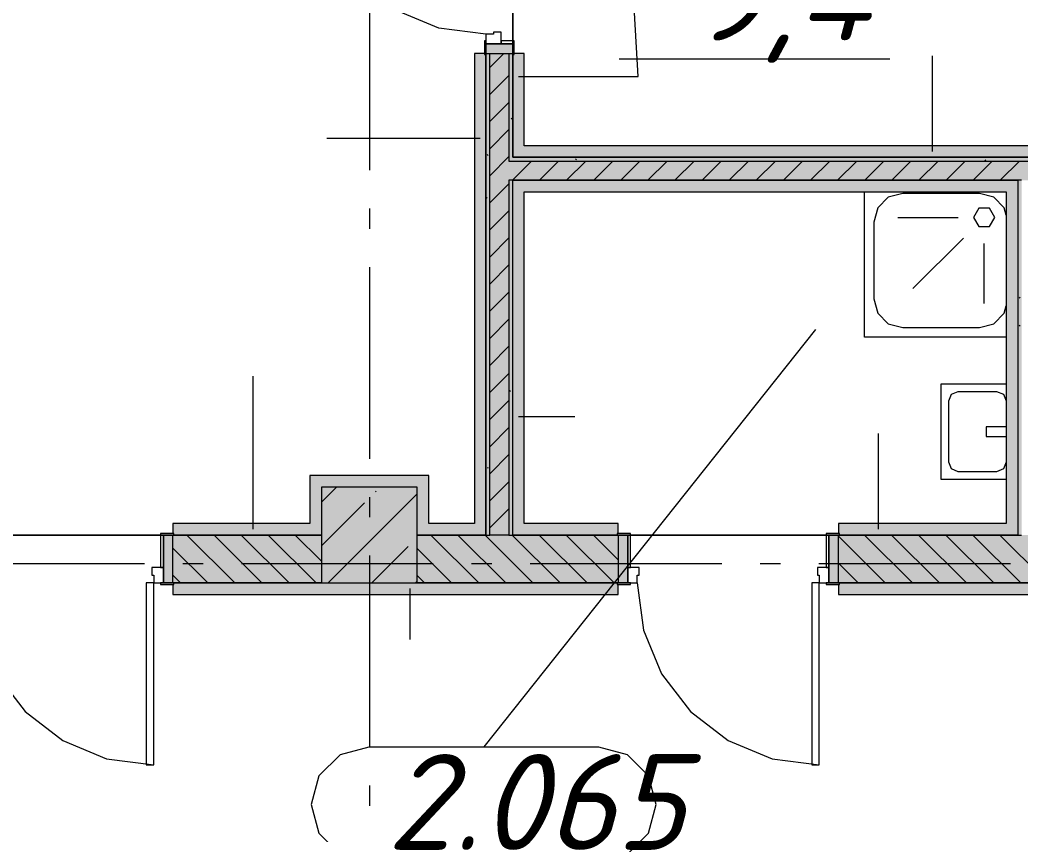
# Model space of a CAD drawing. Header units: millimetres. Extents: x -537608 to 253996, y -217170 to 186033.
# Drawn here: x -289984 to -284761, y -517 to 3738 of the extents above; entities that cross this region are included whole.
import ezdxf

# ---------------------------------------------------------------- set-up
doc = ezdxf.new("R2010")
doc.units = ezdxf.units.MM
doc.layers.add('2) окраска коммуникации', color=152, linetype='Continuous', lineweight=30)
doc.layers.add('PDF _Геометрия', color=7, linetype='Continuous')
doc.layers.add('PDF _Текст', color=7, linetype='Continuous')
doc.layers.add('PDF _Сплошная заливка', color=7, linetype='Continuous', true_color=0xffffff)
doc.styles.add('PDF ISOCPEUR Italic', font='isocpeui.ttf')

msp = doc.modelspace()

# ---------------------------------------------------------------- hatches: boundary and pattern name
at = {"layer": '2) окраска коммуникации'}
h = msp.add_hatch(dxfattribs=at)
h.set_pattern_fill('ANSI31', color=5, scale=222)
h.set_pattern_definition([(45, (-305519.1, -20669.7), (-498.404, 498.404), [])])
edge = h.paths.add_edge_path()
edge.add_spline(control_points=[(-290778.1295, 11066.7373), (-290387.3432, 10570.6496), (-289743.0728, 11066.7373), (-288919.2533, 10560.095), (-288105.994, 11182.8428), (-286954.7585, 10760.6403), (-286007.4205, 10940.029), (-285042.7478, 10616.4758), (-284130.9316, 11012.6635), (-281975.2536, 10728.4524), (-280376.2745, 10966.1654), (-279268.5104, 11271.0495), (-278118.4513, 10949.6411), (-276985.3065, 10882.0339), (-275953.6379, 10645.4087), (-275395.5218, 9715.8097), (-275395.5218, 8271.0495), (-275157.9741, 7191.9904), (-275614.614, 6955.3652), (-274802.8089, 5738.4356), (-275817.5649, 5129.9708), (-275327.2936, 3468.321), (-275716.2842, 2758.4446), (-275293.4682, 2171.0495), (-273991.1979, 1727.4348), (-273974.2852, 2606.3284), (-273078.3544, 3011.9716), (-273078.3544, 4702.1524), (-273720.5962, 5040.1884), (-273078.3544, 5733.1622), (-273720.5962, 6578.2529), (-273078.3544, 7271.2267), (-273805.1597, 8271.0495), (-273078.3544, 9012.1129), (-274291.2526, 9488.1178), (-274291.2526, 9164.2291), (-275005.9538, 9367.0507), (-275005.9538, 9971.0495), (-275073.6046, 10786.8019), (-275073.6046, 11271.0495), (-274668.0133, 12503.4462), (-274837.1388, 13297.8308), (-275344.5167, 13652.7686), (-276004.109, 13838.6884), (-276985.0411, 13838.6884), (-277813.7588, 13821.7866), (-278642.4766, 14041.51), (-279014.5545, 14768.2882), (-278845.4274, 16002.1196), (-278185.8367, 17021.0495), (-276443.2448, 17292.7757), (-275935.8653, 18408.2946), (-275682.1763, 19337.8936), (-275310.1, 19659.0285), (-275479.2255, 20622.4311), (-274684.3331, 20656.2347), (-273872.5265, 20842.1545), (-273940.1773, 22126.6913), (-274481.0718, 22725.7503), (-273331.0143, 24399.0292), (-274379.5972, 25075.1012), (-273331.0143, 26038.5045), (-274075.1701, 26985.0053), (-273078.3544, 28523.0692), (-273078.3544, 28523.0692), (-273345.9962, 29714.5377), (-274039.4124, 30880.7626), (-275206.3826, 30238.4942), (-276187.3147, 30745.5482), (-277354.2849, 30153.9852), (-279011.7204, 30982.1734), (-280026.4779, 30677.941), (-281278.0101, 29934.2611), (-280499.3584, 28301.0495), (-281142.0364, 27038.3862), (-279890.5042, 25838.3584), (-281260.4253, 24180.0495), (-280059.6297, 22745.3283), (-281159.2859, 21829.0495), (-280076.8792, 20222.5318), (-281092.8162, 18916.6266), (-280737.6526, 18003.9293), (-280923.6908, 17429.2674), (-281752.4085, 17141.9368), (-283156.155, 17665.8933), (-283714.2711, 17125.035), (-284813.5921, 17750.4023), (-285185.6684, 17108.1332), (-286132.7751, 17801.1077), (-287328.3544, 16388.2505), (-285898.1717, 14701.7611), (-286388.6369, 13644.8407), (-285779.7843, 13214.0495), (-286591.5893, 12701.0495), (-286591.5893, 11811.5525), (-287690.9088, 11727.0435), (-288012.2486, 12132.6867), (-288722.5774, 11760.8471), (-289229.9569, 12453.8216), (-289940.2857, 11963.6687), (-290684.4415, 11777.7489), (-290778.1295, 11066.7373)], knot_values=[0, 0, 0, 0, 1, 2, 3, 4, 5, 6, 7, 8, 9, 10, 11, 12, 13, 14, 15, 16, 17, 18, 19, 20, 21, 22, 23, 24, 25, 26, 27, 28, 29, 30, 31, 32, 33, 34, 35, 36, 37, 38, 39, 40, 41, 42, 43, 44, 45, 46, 47, 48, 49, 50, 51, 52, 53, 54, 55, 56, 57, 58, 59, 60, 61, 62, 63, 64, 65, 66, 67, 68, 69, 70, 71, 72, 73, 74, 75, 76, 77, 78, 79, 80, 81, 82, 83, 84, 85, 86, 87, 88, 89, 90, 91, 92, 93, 94, 95, 96, 97, 98, 99, 99, 99, 99], degree=3, periodic=0)
edge = h.paths.add_edge_path(flags=16)
edge.add_arc((-282974.1314, 12518.0171), 1274.5672, 125, 235, ccw=False)
edge.add_arc((-283038.6718, 14513.9725), 1162.0444, 125, 235, ccw=False)
edge.add_arc((-282295.8664, 15202.9232), 1433.6455, 59.4317392, 169.4317391, ccw=False)
edge.add_arc((-282677.7619, 14748.5093), 2021.4887, -53.3391216, 56.6608783, ccw=False)
edge.add_arc((-282413.8331, 12555.5506), 1102.6336, -78.7902966, 31.2097033, ccw=False)
edge.add_arc((-282952.3368, 12001.1084), 919.0678, 215, 325, ccw=False)
edge = h.paths.add_edge_path(flags=16)
edge.add_arc((-277532.2831, 20735.819), 1174.7616, 125, 235, ccw=False)
edge.add_arc((-276960.5272, 23476.9879), 2171.5877, 125, 235, ccw=False)
edge.add_arc((-277291.7326, 26561.6986), 1594.1487, 125, 235, ccw=False)
edge.add_arc((-277094.17, 27873.7201), 1111.9458, 70.3179919, 180.3179918, ccw=False)
edge.add_arc((-276872.3717, 27774.8819), 1155.9508, -27.5911346, 82.4088653, ccw=False)
edge.add_arc((-276749.5729, 25951.7436), 1572.0517, -55, 55, ccw=False)
edge.add_arc((-276903.4785, 23156.4449), 1840.3779, -55, 55, ccw=False)
edge.add_arc((-276968.849, 21036.3715), 1277.4016, -81.3467367, 28.6532632, ccw=False)
edge.add_arc((-277491.3785, 20273.9631), 872.5123, 215, 325, ccw=False)
at = {"layer": 'PDF _Сплошная заливка', "transparency": 33554559}
h = msp.add_hatch(color=256, dxfattribs=at)
h.paths.add_polyline_path([(-287553.3452, 1049.3435), (-287533.3442, 1049.3435), (-287533.3442, 3563.4517), (-287553.3452, 3563.4517), (-287553.3452, 1678.1138)], flags=0)
h.paths.add_polyline_path([(-287533.3442, 4713.4523), (-287533.3442, 5018.9974), (-287553.3452, 5018.9974), (-287553.3452, 4713.4523)], flags=0)
h.paths.add_polyline_path([(-287553.3452, 5118.9978), (-287533.3442, 5118.9978), (-287533.3442, 5378.9972), (-287553.3452, 5378.9972), (-287553.3452, 5238.0326)], flags=0)
h.paths.add_polyline_path([(-287553.3452, 5478.9977), (-287533.3442, 5478.9977), (-287533.3442, 7311.1942), (-287553.3452, 7311.1942), (-287553.3452, 5498.9965)], flags=0)
h.paths.add_polyline_path([(-287533.3442, 8461.1948), (-287533.3442, 8518.9974), (-287553.3452, 8518.9974), (-287553.3452, 8461.1948)], flags=0)
h.paths.add_polyline_path([(-287553.3452, 8618.9977), (-287533.3442, 8618.9977), (-287533.3442, 8878.9971), (-287553.3452, 8878.9971), (-287553.3452, 8797.9513)], flags=0)
h.paths.add_polyline_path([(-287533.3442, 8978.9976), (-287533.3442, 9709.3465), (-287553.3452, 9709.3465), (-287553.3452, 8978.9976)], flags=0)
h = msp.add_hatch(color=256, dxfattribs=at)
h.paths.add_polyline_path([(-287433.3438, 1049.3435), (-287433.3438, 3563.4517), (-287533.3442, 3563.4517), (-287533.3442, 1049.3435)], flags=0)
h.paths.add_polyline_path([(-287433.3438, 4713.4523), (-287433.3438, 7311.1942), (-287533.3442, 7311.1942), (-287533.3442, 4713.4523)], flags=0)
h.paths.add_polyline_path([(-287533.3442, 8461.1948), (-287433.3438, 8461.1948), (-287433.3438, 9709.3465), (-287533.3442, 9709.3465), (-287533.3442, 8518.9974)], flags=0)
h = msp.add_hatch(color=256, dxfattribs=at)
h.paths.add_polyline_path([(-287413.345, 1049.3435), (-287413.345, 2901.4268), (-287433.3438, 2901.4268), (-287433.3438, 1049.3435)], flags=0)
h.paths.add_polyline_path([(-287433.3438, 3001.4273), (-287413.345, 3001.4273), (-287413.345, 3563.4517), (-287433.3438, 3563.4517), (-287433.3438, 3102.0822)], flags=0)
h.paths.add_polyline_path([(-287433.3438, 4713.4523), (-287413.345, 4713.4523), (-287413.345, 5633.4528), (-287433.3438, 5633.4528), (-287433.3438, 5238.0326)], flags=0)
h.paths.add_polyline_path([(-287413.345, 5733.4532), (-287413.345, 6003.4531), (-287433.3438, 6003.4531), (-287433.3438, 5733.4532)], flags=0)
h.paths.add_polyline_path([(-287433.3438, 6103.4535), (-287413.345, 6103.4535), (-287413.345, 7311.1942), (-287433.3438, 7311.1942), (-287433.3438, 7306.1929)], flags=0)
h.paths.add_polyline_path([(-287433.3438, 8461.1948), (-287413.345, 8461.1948), (-287413.345, 9709.3465), (-287433.3438, 9709.3465), (-287433.3438, 8797.9513)], flags=0)
at = {"layer": 'PDF _Сплошная заливка', "true_color": 0x2254ff, "transparency": 33554559}
h = msp.add_hatch(color=160, dxfattribs=at)
h.paths.add_polyline_path([(-287353.3443, 3081.4267), (-287353.3443, 3563.4517), (-287405.3446, 3563.4517), (-287405.3446, 3558.4526), (-287413.345, 3558.4526), (-287413.345, 3081.4267)], flags=0)
h.paths.add_polyline_path([(-287405.3446, 4713.4523), (-287353.3443, 4713.4523), (-287353.3443, 5553.4533), (-287413.345, 5553.4533), (-287413.345, 4718.4515), (-287405.3446, 4718.4515)], flags=0)
at = {"layer": 'PDF _Сплошная заливка', "true_color": 0xff7d7d, "transparency": 33554559}
h = msp.add_hatch(color=11, dxfattribs=at)
h.paths.add_polyline_path([(-287613.3458, 1049.3435), (-287553.3452, 1049.3435), (-287553.4678, 3558.4526), (-287561.3455, 3558.4526), (-287561.3455, 3563.4517), (-287613.3458, 3563.4517), (-287613.3458, 1109.3442)], flags=0)
h.paths.add_polyline_path([(-287561.3455, 4713.4523), (-287561.3455, 4718.4515), (-287553.3452, 4718.4515), (-287553.3452, 4938.998), (-287613.3458, 4938.998), (-287613.3458, 4713.4523)], flags=0)
at = {"layer": 'PDF _Сплошная заливка', "true_color": 0x2254ff, "transparency": 33554559}
msp.add_hatch(color=160, dxfattribs=at).paths.add_polyline_path([(-284476.3535, 3021.4282), (-284476.3535, 3081.4267), (-287413.345, 3081.4267), (-287413.345, 3021.4282), (-284549.2675, 3021.4282)])
at = {"layer": 'PDF _Сплошная заливка', "transparency": 33554559}
for points in [[(-284778.344, 2901.4268), (-284413.345, 2901.4268), (-284413.345, 3001.4273), (-287433.3438, 3001.4273), (-287433.3438, 2901.4268), (-286225.222, 2901.4268)], [(-284413.345, 3001.4273), (-284413.345, 3021.4282), (-287413.345, 3021.4282), (-287413.345, 3001.4273), (-284549.2675, 3001.4273)], [(-284778.344, 1049.3435), (-284758.3431, 1049.3435), (-284758.3431, 2901.4268), (-284778.344, 2901.4268), (-284778.344, 1678.1138)]]:
    msp.add_hatch(color=256, dxfattribs=at).paths.add_polyline_path(points)
at = {"layer": 'PDF _Сплошная заливка', "true_color": 0xbce362, "transparency": 33554559}
msp.add_hatch(color=63, dxfattribs=at).paths.add_polyline_path([(-284838.3447, 2841.4283), (-284778.344, 2841.4283), (-284778.344, 2901.4268), (-287413.345, 2901.4268), (-287413.345, 2841.4283), (-286225.222, 2841.4283)])
at = {"layer": 'PDF _Сплошная заливка', "true_color": 0xff7d7d, "transparency": 33554559}
for points in [[(-287911.3535, 1299.3446), (-287911.3535, 1359.3452), (-288471.3541, 1359.3452), (-288471.3541, 1299.3446), (-288411.3534, 1299.3446)], [(-287901.1786, 1109.3442), (-287851.3549, 1109.3442), (-287851.3549, 1359.3452), (-287911.3535, 1359.3452), (-287911.3535, 1109.3442)], [(-287901.1786, 1049.3435), (-287613.3458, 1049.3435), (-287613.3458, 1109.3442), (-287911.3535, 1109.3442), (-287911.3535, 1049.3435)]]:
    msp.add_hatch(color=11, dxfattribs=at).paths.add_polyline_path(points)
h = msp.add_hatch(color=11, dxfattribs=at)
h.paths.add_polyline_path([(-288471.3541, 1049.3435), (-288471.3541, 1109.3442), (-289186.3546, 1109.3442), (-289186.3546, 1057.3438), (-289181.3554, 1057.3438), (-289181.3554, 1049.3435)], flags=0)
h.paths.add_polyline_path([(-290341.3544, 1049.3435), (-290341.3544, 1057.3438), (-290336.3552, 1057.3438), (-290336.3552, 1109.3442), (-290391.3546, 1109.3442), (-290391.3546, 1049.3435)], flags=0)
at = {"layer": 'PDF _Сплошная заливка', "true_color": 0xbce362, "transparency": 33554559}
h = msp.add_hatch(color=63, dxfattribs=at)
h.paths.add_polyline_path([(-285708.345, 1049.3435), (-284838.3447, 1049.3435), (-284838.3447, 1109.3442), (-285713.3442, 1109.3442), (-285713.3442, 1057.3438), (-285708.345, 1057.3438), (-285708.345, 1049.6879)], flags=0)
h.paths.add_polyline_path([(-287413.345, 1049.3435), (-286868.3439, 1049.957), (-286868.3439, 1057.3438), (-286863.3448, 1057.3438), (-286863.3448, 1109.3442), (-287413.345, 1109.3442)], flags=0)
at = {"layer": 'PDF _Сплошная заливка', "transparency": 33554559}
h = msp.add_hatch(color=256, dxfattribs=at)
h.paths.add_polyline_path([(-277161.3528, 799.3446), (-277161.3528, 1049.3435), (-278473.3524, 1049.3435), (-278473.3524, 799.3446), (-277845.4411, 799.3446)], flags=0)
h.paths.add_polyline_path([(-279931.3525, 799.3446), (-279623.353, 799.3446), (-279623.353, 1049.3435), (-279936.3517, 1049.3435), (-279936.3517, 799.3446)], flags=0)
h.paths.add_polyline_path([(-282511.3541, 799.3446), (-281186.3527, 799.3446), (-281186.3527, 1049.3435), (-282511.3541, 1049.3435), (-282511.3541, 955.5931)], flags=0)
h.paths.add_polyline_path([(-284549.2675, 799.3446), (-283011.354, 799.3446), (-283011.354, 1049.3435), (-285713.3442, 1049.3435), (-285713.3442, 799.3446), (-285708.345, 799.3446)], flags=0)
h.paths.add_polyline_path([(-286863.3448, 799.3446), (-286863.3448, 1049.3435), (-287911.3535, 1049.3435), (-287911.3535, 799.3446), (-286868.3439, 799.3446)], flags=0)
h.paths.add_polyline_path([(-289186.3546, 799.3446), (-288411.3534, 799.3446), (-288411.3534, 1049.3435), (-289186.3546, 1049.3435)], flags=0)
h.paths.add_polyline_path([(-290851.3548, 799.3446), (-290336.3552, 799.3446), (-290336.3552, 1049.3435), (-290911.3555, 1049.3435), (-290911.3555, 799.3446)], flags=0)
at = {"layer": 'PDF _Сплошная заливка', "true_color": 0xff7d7d, "transparency": 33554559}
h = msp.add_hatch(color=11, dxfattribs=at)
h.paths.add_polyline_path([(-284511.354, 739.3439), (-284451.3533, 739.3439), (-284451.3533, 799.3446), (-285708.345, 799.0948), (-285708.345, 791.3442), (-285713.3442, 791.3442), (-285713.3442, 739.3439), (-284549.2675, 739.3439)], flags=0)
h.paths.add_polyline_path([(-286868.3439, 739.3439), (-286863.3448, 739.3439), (-286863.3448, 791.3442), (-286868.3439, 791.3442), (-286868.3439, 799.3446), (-289181.3554, 799.3446), (-289181.3554, 791.3442), (-289186.3546, 791.3442), (-289186.3546, 739.3439), (-287901.1786, 739.3439)], flags=0)
h.paths.add_polyline_path([(-290415.1124, 739.3439), (-290336.3552, 739.3439), (-290336.3552, 791.3442), (-290341.3544, 791.3442), (-290341.3544, 799.3446), (-290851.3548, 799.3446), (-290851.3548, 739.3439)], flags=0)

# ---------------------------------------------------------------- linework, layer by layer
at = {"layer": '2) окраска коммуникации'}
msp.add_open_spline([(-290778.1295, 11066.7373), (-290387.3432, 10570.6496), (-289743.0728, 11066.7373), (-288919.2533, 10560.095), (-288105.994, 11182.8428), (-286954.7585, 10760.6403), (-286007.4205, 10940.029), (-285042.7478, 10616.4758), (-284130.9316, 11012.6635), (-281975.2536, 10728.4524), (-280376.2745, 10966.1654), (-279268.5104, 11271.0495), (-278118.4513, 10949.6411), (-276985.3065, 10882.0339), (-275953.6379, 10645.4087), (-275395.5218, 9715.8097), (-275395.5218, 8271.0495), (-275157.9741, 7191.9904), (-275614.614, 6955.3652), (-274802.8089, 5738.4356), (-275817.5649, 5129.9708), (-275327.2936, 3468.321), (-275716.2842, 2758.4446), (-275293.4682, 2171.0495), (-273991.1979, 1727.4348), (-273974.2852, 2606.3284), (-273078.3544, 3011.9716), (-273078.3544, 4702.1524), (-273720.5962, 5040.1884), (-273078.3544, 5733.1622), (-273720.5962, 6578.2529), (-273078.3544, 7271.2267), (-273805.1597, 8271.0495), (-273078.3544, 9012.1129), (-274291.2526, 9488.1178), (-274291.2526, 9164.2291), (-275005.9538, 9367.0507), (-275005.9538, 9971.0495), (-275073.6046, 10786.8019), (-275073.6046, 11271.0495), (-274668.0133, 12503.4462), (-274837.1388, 13297.8308), (-275344.5167, 13652.7686), (-276004.109, 13838.6884), (-276985.0411, 13838.6884), (-277813.7588, 13821.7866), (-278642.4766, 14041.51), (-279014.5545, 14768.2882), (-278845.4274, 16002.1196), (-278185.8367, 17021.0495), (-276443.2448, 17292.7757), (-275935.8653, 18408.2946), (-275682.1763, 19337.8936), (-275310.1, 19659.0285), (-275479.2255, 20622.4311), (-274684.3331, 20656.2347), (-273872.5265, 20842.1545), (-273940.1773, 22126.6913), (-274481.0718, 22725.7503), (-273331.0143, 24399.0292), (-274379.5972, 25075.1012), (-273331.0143, 26038.5045), (-274075.1701, 26985.0053), (-273078.3544, 28523.0692), (-273078.3544, 28523.0692), (-273345.9962, 29714.5377), (-274039.4124, 30880.7626), (-275206.3826, 30238.4942), (-276187.3147, 30745.5482), (-277354.2849, 30153.9852), (-279011.7204, 30982.1734), (-280026.4779, 30677.941), (-281278.0101, 29934.2611), (-280499.3584, 28301.0495), (-281142.0364, 27038.3862), (-279890.5042, 25838.3584), (-281260.4253, 24180.0495), (-280059.6297, 22745.3283), (-281159.2859, 21829.0495), (-280076.8792, 20222.5318), (-281092.8162, 18916.6266), (-280737.6526, 18003.9293), (-280923.6908, 17429.2674), (-281752.4085, 17141.9368), (-283156.155, 17665.8933), (-283714.2711, 17125.035), (-284813.5921, 17750.4023), (-285185.6684, 17108.1332), (-286132.7751, 17801.1077), (-287328.3544, 16388.2505), (-285898.1717, 14701.7611), (-286388.6369, 13644.8407), (-285779.7843, 13214.0495), (-286591.5893, 12701.0495), (-286591.5893, 11811.5525), (-287690.9088, 11727.0435), (-288012.2486, 12132.6867), (-288722.5774, 11760.8471), (-289229.9569, 12453.8216), (-289940.2857, 11963.6687), (-290684.4415, 11777.7489), (-290778.1295, 11066.7373)], degree=3, dxfattribs=at)
at = {"layer": 'PDF _Геометрия', "color": 9, "lineweight": 9, "true_color": 0xc0c0c0}
for p, q in [((-287413.345, 4648.4525), (-287413.345, 3628.4516)), ((-287413.345, 3628.4516), (-287413.345, 4648.4525)), ((-289251.3544, 1049.3435), (-290271.3553, 1049.3435)), ((-290271.3553, 1049.3435), (-289251.3544, 1049.3435)), ((-285778.344, 1049.3435), (-286798.3449, 1049.3435)), ((-286798.3449, 1049.3435), (-285778.344, 1049.3435))]:
    msp.add_line(p, q, dxfattribs=at)
at = {"layer": 'PDF _Геометрия', "color": 253, "lineweight": 9, "true_color": 0xaaaaaa}
for p, q in [((-288161.3545, 3953.468), (-288161.3545, 2953.468)), ((-286857.5318, 3535.2179), (-285444.6188, 3535.2179)), ((-287433.3438, 3263.4526), (-287433.3438, 3264.4516)), ((-285578.3453, 2532.2705), (-285578.3453, 2841.4283)), ((-285378.3445, 2832.2696), (-285453.3448, 2812.174)), ((-284978.3449, 2832.2696), (-285378.3445, 2832.2696)), ((-284903.3446, 2812.174), (-284978.3449, 2832.2696)), ((-285453.3448, 2812.174), (-285508.2473, 2757.2693)), ((-284848.44, 2757.2693), (-284903.3446, 2812.174)), ((-288161.3545, 2753.4672), (-288161.3545, 2647.6344)), ((-285508.2473, 2757.2693), (-285528.3451, 2682.269)), ((-284981.2385, 2755.5857), (-285009.1343, 2707.2691)), ((-284925.449, 2755.5857), (-284981.2385, 2755.5857)), ((-284897.5553, 2707.2691), (-284925.449, 2755.5857)), ((-284838.3447, 2719.5904), (-284848.44, 2757.2693)), ((-285528.3451, 2682.269), (-285528.3451, 2532.2705)), ((-285403.3446, 2707.2691), (-285089.2091, 2707.2691)), ((-285009.1343, 2707.2691), (-284981.2385, 2658.9546)), ((-284925.449, 2658.9546), (-284897.5553, 2707.2691)), ((-284981.2385, 2658.9546), (-284925.449, 2658.9546)), ((-285325.2698, 2335.3441), (-285061.1088, 2599.5051)), ((-284953.3448, 2257.2693), (-284953.3448, 2571.4048)), ((-285578.3453, 2082.2707), (-285578.3453, 2532.2705)), ((-285528.3451, 2532.2705), (-285528.3451, 2282.2695)), ((-288161.3545, 2447.6336), (-288161.3545, 1447.6336)), ((-285528.3451, 2282.2695), (-285508.2473, 2207.2691)), ((-285508.2473, 2207.2691), (-285453.3448, 2152.3666)), ((-284903.3446, 2152.3666), (-284848.44, 2207.2691)), ((-284848.44, 2207.2691), (-284838.3447, 2244.9501)), ((-285453.3448, 2152.3666), (-285378.3445, 2132.2688)), ((-284978.3449, 2132.2688), (-284903.3446, 2152.3666)), ((-285833.6728, 2122.5202), (-287564.3747, -56.8445)), ((-285378.3445, 2132.2688), (-285128.3434, 2132.2688)), ((-285128.3434, 2132.2688), (-284978.3449, 2132.2688)), ((-285128.3434, 2082.2707), (-285578.3453, 2082.2707)), ((-284838.3447, 2082.2707), (-285128.3434, 2082.2707)), ((-285178.3436, 1339.3443), (-285178.3436, 1839.3443)), ((-285178.3436, 1839.3443), (-284838.3447, 1839.3443)), ((-285138.346, 1749.3443), (-285123.6995, 1784.7001)), ((-285123.6995, 1784.7001), (-285088.3458, 1799.3445)), ((-285088.3458, 1799.3445), (-284888.3428, 1799.3445)), ((-284888.3428, 1799.3445), (-284852.9891, 1784.7001)), ((-284852.9891, 1784.7001), (-284838.3447, 1749.3465)), ((-285138.346, 1429.3442), (-285138.346, 1749.3443)), ((-284838.3447, 1614.3433), (-284943.3572, 1614.3433)), ((-284943.3572, 1614.3433), (-284943.3572, 1564.3452)), ((-284943.3572, 1564.3452), (-284838.3447, 1564.3452)), ((-285123.6995, 1393.9906), (-285138.346, 1429.3442)), ((-284838.3447, 1429.3421), (-284852.9891, 1393.9906)), ((-285088.3458, 1379.344), (-285123.6995, 1393.9906)), ((-284888.3428, 1379.344), (-285088.3458, 1379.344)), ((-284852.9891, 1393.9906), (-284888.3428, 1379.344)), ((-284838.3447, 1339.3443), (-285178.3436, 1339.3443)), ((-288161.3545, 1247.6349), (-288161.3545, 1141.8)), ((-288936.3557, 1049.3435), (-288943.3549, 1049.3435)), ((-285463.3452, 1049.3435), (-285470.3445, 1049.3435)), ((-288161.3545, 941.8012), (-288161.3545, -58.1988)), ((-289333.9504, 899.3449), (-290333.9525, 899.3449)), ((-289028.1189, 899.3449), (-289133.9517, 899.3449)), ((-287828.1181, 899.3449), (-288828.1181, 899.3449)), ((-287522.2845, 899.3449), (-287628.1172, 899.3449)), ((-286322.2836, 899.3449), (-287322.2836, 899.3449)), ((-286016.45, 899.3449), (-286122.285, 899.3449)), ((-284816.4513, 899.3449), (-285816.4513, 899.3449)), ((-288314.3736, -97.5396), (-288424.1829, -207.3468)), ((-288164.3752, -57.3462), (-288314.3736, -97.5396)), ((-286964.3743, -57.3462), (-288164.3752, -57.3462)), ((-286814.3736, -97.5396), (-286964.3743, -57.3462)), ((-286704.5665, -207.3468), (-286814.3736, -97.5396)), ((-288424.1829, -207.3468), (-288464.3742, -357.3474)), ((-286664.3731, -357.3474), (-286704.5665, -207.3468)), ((-288161.3545, -258.1996), (-288161.3545, -364.0324)), ((-288464.3742, -357.3474), (-288424.1829, -507.3481)), ((-286704.5665, -507.3481), (-286664.3731, -357.3474)), ((-288424.1829, -507.3481), (-288314.3736, -617.1552)), ((-286814.3736, -617.1552), (-286704.5665, -507.3481))]:
    msp.add_line(p, q, dxfattribs=at)
at = {"layer": 'PDF _Геометрия', "lineweight": 9}
for p, q in [((-287799.2233, 3695.8239), (-288028.345, 3790.7284)), ((-286758.4916, 3442.7442), (-286778.2751, 3775.2271)), ((-287553.3452, 3663.4521), (-287799.2233, 3695.8239)), ((-287553.3452, 3663.4521), (-287553.3452, 3613.4519)), ((-287513.3454, 3663.4521), (-287553.3452, 3663.4521)), ((-287473.3457, 3673.4526), (-287513.3454, 3673.4526)), ((-287513.3454, 3673.4526), (-287513.3454, 3663.4521)), ((-287473.3457, 3613.4519), (-287473.3457, 3673.4526)), ((-287553.3452, 3628.4516), (-287561.3455, 3628.4516)), ((-287561.3455, 3628.4516), (-287561.3455, 3558.4526)), ((-287552.344, 3628.4516), (-287553.3452, 3628.4516)), ((-287553.3452, 3628.4516), (-287553.3452, 3613.4519)), ((-287553.3452, 3558.4526), (-287553.3452, 3628.4516)), ((-287553.3452, 3613.4519), (-287473.3457, 3613.4519)), ((-287413.345, 3613.4519), (-287553.3452, 3613.4519)), ((-287553.3452, 3613.4519), (-287553.3452, 3563.4517)), ((-287553.3452, 3613.4519), (-287552.344, 3613.4519)), ((-287552.344, 3613.4519), (-287552.344, 3628.4516)), ((-287413.345, 3628.4516), (-287473.3457, 3628.4516)), ((-287473.3457, 3628.4516), (-287473.3457, 3613.4519)), ((-287473.3457, 3613.4519), (-287413.345, 3613.4519)), ((-287413.345, 3613.4519), (-287413.345, 3628.4516)), ((-287405.3446, 3628.4516), (-287413.345, 3628.4516)), ((-287413.345, 3628.4516), (-287413.345, 3558.4526)), ((-287413.345, 3563.4517), (-287413.345, 3613.4519)), ((-287405.3446, 3558.4526), (-287405.3446, 3628.4516)), ((-287561.3455, 3563.4517), (-287613.3458, 3563.4517)), ((-287613.3458, 3563.4517), (-287613.3458, 1109.3442)), ((-287561.3455, 3558.4526), (-287553.3452, 3558.4526)), ((-287553.3452, 3563.4517), (-287413.345, 3563.4517)), ((-287553.3452, 1049.3435), (-287553.3452, 3558.4526)), ((-287553.3452, 3558.4526), (-287553.3452, 1049.3435)), ((-287533.3442, 3490.2146), (-287460.1071, 3563.4517)), ((-287533.3442, 1049.3435), (-287533.3442, 3563.4517)), ((-287433.3438, 3563.4517), (-287433.3438, 3001.4273)), ((-287413.345, 3081.4267), (-287413.345, 3558.4526)), ((-287413.345, 3558.4526), (-287413.345, 3081.4267)), ((-287413.345, 3558.4526), (-287405.3446, 3558.4526)), ((-287353.3443, 3563.4517), (-287405.3446, 3563.4517)), ((-287353.3443, 3081.4267), (-287353.3443, 3563.4517)), ((-285223.4738, 3051.4275), (-285223.4738, 3551.4275)), ((-287533.3442, 3348.7935), (-287433.3438, 3448.7939)), ((-287383.3457, 3442.7442), (-286758.4916, 3442.7442)), ((-287533.3442, 3207.3724), (-287433.3438, 3307.3728)), ((-287533.3442, 3065.9513), (-287433.3438, 3165.9517)), ((-287583.3444, 3118.4683), (-288383.3457, 3118.4683)), ((-287413.345, 3021.4282), (-287413.345, 3081.4267)), ((-287413.345, 3081.4267), (-287413.345, 3021.4282)), ((-284476.3535, 3081.4267), (-287353.3443, 3081.4267)), ((-287533.3442, 2924.5301), (-287433.3438, 3024.5306)), ((-287433.3438, 3001.4273), (-287413.345, 3001.4273)), ((-287415.0264, 2901.4268), (-287315.026, 3001.4273)), ((-287413.345, 3021.4282), (-284476.3535, 3021.4282)), ((-284476.3535, 3021.4282), (-287413.345, 3021.4282)), ((-287413.345, 3001.4273), (-284413.345, 3001.4273)), ((-287273.6053, 2901.4268), (-287173.6049, 3001.4273)), ((-287132.1842, 2901.4268), (-287032.1838, 3001.4273)), ((-286990.7609, 2901.4268), (-286890.7626, 3001.4273)), ((-286849.3398, 2901.4268), (-286749.3394, 3001.4273)), ((-286707.9187, 2901.4268), (-286607.9183, 3001.4273)), ((-286566.4976, 2901.4268), (-286466.4971, 3001.4273)), ((-286425.0765, 2901.4268), (-286325.076, 3001.4273)), ((-286283.6554, 2901.4268), (-286183.6549, 3001.4273)), ((-286142.2342, 2901.4268), (-286042.2338, 3001.4273)), ((-286000.8131, 2901.4268), (-285900.8127, 3001.4273)), ((-285859.3898, 2901.4268), (-285759.3916, 3001.4273)), ((-285717.9687, 2901.4268), (-285617.9683, 3001.4273)), ((-285576.5476, 2901.4268), (-285476.5472, 3001.4273)), ((-285435.1265, 2901.4268), (-285335.1261, 3001.4273)), ((-285293.7053, 2901.4268), (-285193.705, 3001.4273)), ((-285152.2842, 2901.4268), (-285052.2838, 3001.4273)), ((-285010.8631, 2901.4268), (-284910.8627, 3001.4273)), ((-284869.442, 2901.4268), (-284769.4416, 3001.4273)), ((-287533.3442, 2783.109), (-287433.3438, 2883.1095)), ((-287413.345, 2901.4268), (-287433.3438, 2901.4268)), ((-287433.3438, 2901.4268), (-287433.3438, 1049.3435)), ((-287413.345, 1049.3435), (-287413.345, 2901.4268)), ((-287413.345, 2841.4283), (-287413.345, 2901.4268)), ((-287413.345, 2901.4268), (-284778.344, 2901.4268)), ((-284778.344, 2901.4268), (-287413.345, 2901.4268)), ((-284778.344, 2901.4268), (-284778.344, 2841.4283)), ((-284758.3431, 2901.4268), (-284778.344, 2901.4268)), ((-284778.344, 2901.4268), (-284778.344, 2841.4283)), ((-287413.345, 1109.3442), (-287413.345, 2841.4283)), ((-287353.3443, 1109.3442), (-287353.3443, 2841.4283)), ((-287353.3443, 2841.4283), (-284838.3447, 2841.4283)), ((-284838.3447, 2841.4283), (-284838.3447, 1109.3442)), ((-284778.344, 2841.4283), (-284778.344, 1049.3435)), ((-284778.344, 2841.4283), (-284778.344, 1049.3435)), ((-287533.3442, 2641.6879), (-287433.3438, 2741.6862)), ((-287533.3442, 2500.2668), (-287433.3438, 2600.2651)), ((-287533.3442, 2358.8435), (-287433.3438, 2458.844)), ((-287533.3442, 2217.4224), (-287433.3438, 2317.4229)), ((-287533.3442, 2076.0013), (-287433.3438, 2176.0017)), ((-287533.3442, 1934.5802), (-287433.3438, 2034.5806)), ((-287533.3442, 1793.1591), (-287433.3438, 1893.1595)), ((-288768.2293, 1079.3449), (-288768.2293, 1879.344)), ((-287533.3442, 1651.7379), (-287433.3438, 1751.7384)), ((-287383.3457, 1668.0143), (-287089.2306, 1668.0143)), ((-287533.3442, 1510.3168), (-287433.3438, 1610.3151)), ((-285504.0813, 1079.3449), (-285504.0813, 1579.3449)), ((-287533.3442, 1368.8957), (-287433.3438, 1468.894)), ((-287911.3535, 1359.3452), (-288471.3541, 1359.3452)), ((-288471.3541, 1359.3452), (-288471.3541, 1299.3446)), ((-287851.3549, 1359.3452), (-287911.3535, 1359.3452)), ((-287851.3549, 1109.3442), (-287851.3549, 1359.3452)), ((-287533.3442, 1227.4724), (-287433.3438, 1327.4729)), ((-288471.3541, 1299.3446), (-288471.3541, 1109.3442)), ((-288411.3534, 1220.8456), (-288332.8567, 1299.3446)), ((-287911.3535, 1299.3446), (-288411.3534, 1299.3446)), ((-288411.3534, 1299.3446), (-288411.3534, 799.3446)), ((-288376.6586, 799.3446), (-287911.3535, 1264.6497)), ((-288129.7642, 1274.338), (-288125.0234, 1279.0788)), ((-287911.3535, 799.3446), (-287911.3535, 1299.3446)), ((-288411.3534, 992.7466), (-288186.7895, 1217.3127)), ((-287533.3442, 1086.0513), (-287433.3438, 1186.0518)), ((-288471.3541, 1109.3442), (-289186.3546, 1109.3442)), ((-289186.3546, 1109.3442), (-289186.3546, 1057.3438)), ((-287613.3458, 1109.3442), (-287851.3549, 1109.3442)), ((-287413.345, 1049.3435), (-287413.345, 1109.3442)), ((-286863.3448, 1109.3442), (-287353.3443, 1109.3442)), ((-286863.3448, 1057.3438), (-286863.3448, 1109.3442)), ((-284838.3447, 1109.3442), (-285713.3442, 1109.3442)), ((-285713.3442, 1109.3442), (-285713.3442, 1057.3438)), ((-289251.3544, 1057.3438), (-289251.3544, 1049.3435)), ((-289181.3554, 1057.3438), (-289251.3544, 1057.3438)), ((-289251.3544, 1049.3435), (-289251.3544, 879.344)), ((-289236.3548, 1049.3435), (-289251.3544, 1049.3435)), ((-289251.3544, 1049.3435), (-289181.3554, 1049.3435)), ((-289236.3548, 1049.3435), (-289236.3548, 799.3446)), ((-289186.3546, 1049.3435), (-289236.3548, 1049.3435)), ((-289236.3548, 879.344), (-289236.3548, 1049.3435)), ((-289186.3546, 799.3446), (-289186.3546, 1049.3435)), ((-289181.3554, 1049.3435), (-289181.3554, 1057.3438)), ((-288471.3541, 1049.3435), (-289181.3554, 1049.3435)), ((-289181.3554, 1049.3435), (-288471.3541, 1049.3435)), ((-288863.4287, 799.3446), (-289113.4276, 1049.3435)), ((-288722.0075, 799.3446), (-288972.0065, 1049.3435)), ((-288580.5864, 799.3446), (-288830.5854, 1049.3435)), ((-288439.1653, 799.3446), (-288689.1642, 1049.3435)), ((-288411.3534, 912.956), (-288547.7431, 1049.3435)), ((-288471.3541, 1049.3435), (-288411.3534, 1049.3435)), ((-288411.3534, 1049.3435), (-288471.3541, 1049.3435)), ((-287553.3452, 1049.3435), (-287911.3535, 1049.3435)), ((-287911.3535, 1049.3435), (-287613.3458, 1049.3435)), ((-287590.6365, 799.3446), (-287840.6353, 1049.3435)), ((-287449.2153, 799.3446), (-287699.2142, 1049.3435)), ((-287613.3458, 1049.3435), (-287553.3452, 1049.3435)), ((-287307.7942, 799.3446), (-287557.7931, 1049.3435)), ((-287553.3452, 1049.3435), (-287533.3442, 1049.3435)), ((-287433.3438, 1049.3435), (-287533.3442, 1049.3435)), ((-287433.3438, 1049.3435), (-287413.345, 1049.3435)), ((-287166.371, 799.3446), (-287416.372, 1049.3435)), ((-287413.345, 1049.3435), (-286868.3439, 1049.3435)), ((-286868.3439, 1049.3435), (-287413.345, 1049.3435)), ((-287024.9499, 799.3446), (-287274.9509, 1049.3435)), ((-286883.5287, 799.3446), (-287133.5298, 1049.3435)), ((-286863.3448, 920.5817), (-286992.1086, 1049.3435)), ((-286798.3449, 1057.3438), (-286868.3439, 1057.3438)), ((-286868.3439, 1057.3438), (-286868.3439, 1049.3435)), ((-286868.3439, 1049.3435), (-286798.3449, 1049.3435)), ((-286813.3446, 1049.3435), (-286863.3448, 1049.3435)), ((-286863.3448, 1049.3435), (-286863.3448, 799.3446)), ((-286813.3446, 799.3446), (-286813.3446, 1049.3435)), ((-286798.3449, 1049.3435), (-286813.3446, 1049.3435)), ((-286813.3446, 1049.3435), (-286813.3446, 879.344)), ((-286798.3449, 1049.3435), (-286798.3449, 1057.3438)), ((-286798.3449, 879.344), (-286798.3449, 1049.3435)), ((-285778.344, 1057.3438), (-285778.344, 1049.3435)), ((-285708.345, 1057.3438), (-285778.344, 1057.3438)), ((-285778.344, 1049.3435), (-285778.344, 879.344)), ((-285763.3444, 1049.3435), (-285778.344, 1049.3435)), ((-285778.344, 1049.3435), (-285708.345, 1049.3435)), ((-285763.3444, 1049.3435), (-285763.3444, 799.3446)), ((-285713.3442, 1049.3435), (-285763.3444, 1049.3435)), ((-285763.3444, 879.344), (-285763.3444, 1049.3435)), ((-285713.3442, 799.3446), (-285713.3442, 1049.3435)), ((-285708.345, 1049.3435), (-285708.345, 1057.3438)), ((-284838.3447, 1049.3435), (-285708.345, 1049.3435)), ((-285708.345, 1049.3435), (-284838.3447, 1049.3435)), ((-285327.8943, 799.3446), (-285577.8932, 1049.3435)), ((-285186.4731, 799.3446), (-285436.4721, 1049.3435)), ((-285045.052, 799.3446), (-285295.0509, 1049.3435)), ((-284903.6287, 799.3446), (-285153.6298, 1049.3435)), ((-284762.2076, 799.3446), (-285012.2087, 1049.3435)), ((-284620.7865, 799.3446), (-284870.7876, 1049.3435)), ((-284778.344, 1049.3435), (-284838.3447, 1049.3435)), ((-284838.3447, 1049.3435), (-284778.344, 1049.3435)), ((-284778.344, 1049.3435), (-284758.3431, 1049.3435)), ((-285469.3154, 799.3446), (-285713.3442, 1043.3733)), ((-289004.8498, 799.3446), (-289186.3546, 980.8493)), ((-288148.5595, 799.3446), (-287958.6905, 989.2136)), ((-287732.0576, 799.3446), (-287911.3535, 978.6404)), ((-285610.7365, 799.3446), (-285713.3442, 901.9522)), ((-289236.3548, 879.344), (-289296.3555, 879.344)), ((-289296.3555, 879.344), (-289296.3555, 839.3443)), ((-289296.3555, 839.3443), (-289286.3551, 839.3443)), ((-289286.3551, 839.3443), (-289286.3551, 799.3446)), ((-289251.3544, 879.344), (-289236.3548, 879.344)), ((-289236.3548, 799.3446), (-289236.3548, 879.344)), ((-289146.2709, 799.3446), (-289186.3546, 839.4282)), ((-287873.4787, 799.3446), (-287911.3535, 837.2193)), ((-286753.3438, 879.344), (-286813.3446, 879.344)), ((-286813.3446, 879.344), (-286813.3446, 799.3446)), ((-286813.3446, 879.344), (-286798.3449, 879.344)), ((-286763.3444, 799.3446), (-286763.3444, 839.3443)), ((-286763.3444, 839.3443), (-286753.3438, 839.3443)), ((-286753.3438, 839.3443), (-286753.3438, 879.344)), ((-285763.3444, 879.344), (-285823.345, 879.344)), ((-285823.345, 879.344), (-285823.345, 839.3443)), ((-285823.345, 839.3443), (-285813.3446, 839.3443)), ((-285813.3446, 839.3443), (-285813.3446, 799.3446)), ((-285778.344, 879.344), (-285763.3444, 879.344)), ((-285763.3444, 799.3446), (-285763.3444, 879.344)), ((-289286.3551, 799.3446), (-289326.3548, 799.3446)), ((-289326.3548, 799.3446), (-289326.3548, -150.6552)), ((-289286.3551, 799.3446), (-289236.3548, 799.3446)), ((-289286.3551, -150.6552), (-289286.3551, 799.3446)), ((-289251.3544, 800.3435), (-289251.3544, 799.3446)), ((-289236.3548, 800.3435), (-289251.3544, 800.3435)), ((-289251.3544, 799.3446), (-289236.3548, 799.3446)), ((-289251.3544, 799.3446), (-289251.3544, 791.3442)), ((-289181.3554, 799.3446), (-289251.3544, 799.3446)), ((-289251.3544, 791.3442), (-289181.3554, 791.3442)), ((-289236.3548, 799.3446), (-289236.3548, 800.3435)), ((-289236.3548, 799.3446), (-289186.3546, 799.3446)), ((-289186.3546, 791.3442), (-289186.3546, 739.3439)), ((-289181.3554, 799.3446), (-288411.3534, 799.3446)), ((-288411.3534, 799.3446), (-289181.3554, 799.3446)), ((-289181.3554, 791.3442), (-289181.3554, 799.3446)), ((-288411.3534, 799.3446), (-287911.3535, 799.3446)), ((-287920.4626, 799.3446), (-287911.3535, 808.4515)), ((-287911.3535, 799.3446), (-286868.3439, 799.3446)), ((-286868.3439, 799.3446), (-287911.3535, 799.3446)), ((-286798.3449, 799.3446), (-286868.3439, 799.3446)), ((-286868.3439, 799.3446), (-286868.3439, 791.3442)), ((-286868.3439, 791.3442), (-286798.3449, 791.3442)), ((-286863.3448, 799.3446), (-286813.3446, 799.3446)), ((-286863.3448, 739.3439), (-286863.3448, 791.3442)), ((-286798.3449, 800.3435), (-286813.3446, 800.3435)), ((-286813.3446, 800.3435), (-286813.3446, 799.3446)), ((-286813.3446, 799.3446), (-286763.3444, 799.3446)), ((-286813.3446, 799.3446), (-286798.3449, 799.3446)), ((-286798.3449, 799.3446), (-286798.3449, 800.3435)), ((-286798.3449, 791.3442), (-286798.3449, 799.3446)), ((-286763.3444, 799.3446), (-286730.9747, 553.4664)), ((-285813.3446, 799.3446), (-285853.3443, 799.3446)), ((-285853.3443, 799.3446), (-285853.3443, -150.6552)), ((-285813.3446, 799.3446), (-285763.3444, 799.3446)), ((-285813.3446, -150.6552), (-285813.3446, 799.3446)), ((-285778.344, 800.3435), (-285778.344, 799.3446)), ((-285763.3444, 800.3435), (-285778.344, 800.3435)), ((-285778.344, 799.3446), (-285763.3444, 799.3446)), ((-285778.344, 799.3446), (-285778.344, 791.3442)), ((-285708.345, 799.3446), (-285778.344, 799.3446)), ((-285778.344, 791.3442), (-285708.345, 791.3442)), ((-285763.3444, 799.3446), (-285763.3444, 800.3435)), ((-285763.3444, 799.3446), (-285713.3442, 799.3446)), ((-285713.3442, 791.3442), (-285713.3442, 739.3439)), ((-284451.3533, 799.3446), (-285708.345, 799.3446)), ((-285708.345, 799.3446), (-284451.3533, 799.3446)), ((-285708.345, 791.3442), (-285708.345, 799.3446)), ((-289186.3546, 739.3439), (-286863.3448, 739.3439)), ((-287950.1777, 769.3432), (-287950.1777, 503.1949)), ((-285713.3442, 739.3439), (-284511.354, 739.3439)), ((-286730.9747, 553.4664), (-286636.0681, 324.3447)), ((-290109.0786, 324.3447), (-289958.1069, 127.5926)), ((-286636.0681, 324.3447), (-286485.0965, 127.5926)), ((-289958.1069, 127.5926), (-289761.3549, -23.3811)), ((-286485.0965, 127.5926), (-286288.3445, -23.3811)), ((-289761.3549, -23.3811), (-289532.2332, -118.2856)), ((-286288.3445, -23.3811), (-286059.2227, -118.2856)), ((-289532.2332, -118.2856), (-289286.3551, -150.6552)), ((-289326.3548, -150.6552), (-289286.3551, -150.6552)), ((-286059.2227, -118.2856), (-285813.3446, -150.6552)), ((-285853.3443, -150.6552), (-285813.3446, -150.6552))]:
    msp.add_line(p, q, dxfattribs=at)
at = {"layer": 'PDF _Геометрия', "color": 8, "lineweight": 9, "true_color": 0x787878}
for p, q in [((-287416.1933, 3218.6625), (-287419.5476, 3224.469)), ((-287541.3704, 3029.0733), (-287544.7226, 3034.8799)), ((-287081.551, 3012.7733), (-287084.9053, 3006.9647)), ((-284945.2303, 3002.8267), (-284948.5824, 3008.6354)), ((-287548.7163, 2813.2203), (-287552.0684, 2807.4137)), ((-284765.6071, 2285.3094), (-284768.9593, 2291.1159)), ((-284766.6341, 2145.5246), (-284769.9885, 2139.718)), ((-287427.1863, 1804.5137), (-287430.5406, 1798.7072)), ((-287542.3995, 1401.7606), (-287545.7516, 1395.9541))]:
    msp.add_line(p, q, dxfattribs=at)
at = {"layer": 'PDF _Сплошная заливка', "color": 7, "lineweight": 35, "true_color": 0xf4f4f4, "transparency": 33554559}
for points in [[(-287413.345, 3563.4517), (-287413.345, 3613.4519), (-287553.3452, 3563.4517), (-287553.3452, 3613.4519)], [(-289236.3548, 799.3446), (-289186.3546, 799.3446), (-289236.3548, 1049.3435), (-289186.3546, 1049.3435)], [(-286863.3448, 799.3446), (-286813.3446, 799.3446), (-286863.3448, 1049.3435), (-286813.3446, 1049.3435)], [(-285763.3444, 799.3446), (-285713.3442, 799.3446), (-285763.3444, 1049.3435), (-285713.3442, 1049.3435)]]:
    msp.add_solid(points, dxfattribs=at)
at = {"layer": 'PDF _Сплошная заливка', "color": 63, "lineweight": 35, "true_color": 0xbce362, "transparency": 33554559}
for points in [[(-287353.3443, 1109.3442), (-287353.3443, 2841.4283), (-287413.345, 1109.3442), (-287413.345, 2841.4283)], [(-284778.344, 1049.3435), (-284778.344, 2841.4283), (-284838.3447, 1049.3435), (-284838.3447, 2841.4283)]]:
    msp.add_solid(points, dxfattribs=at)
at = {"layer": 'PDF _Сплошная заливка', "color": 11, "lineweight": 35, "true_color": 0xff7d7d, "transparency": 33554559}
msp.add_solid([(-288411.3534, 1049.3435), (-288411.3534, 1299.3446), (-288471.3541, 1049.3435), (-288471.3541, 1299.3446)], dxfattribs=at)
at = {"layer": 'PDF _Сплошная заливка', "lineweight": 35, "transparency": 33554559}
msp.add_solid([(-288411.3534, 799.3446), (-287911.3535, 799.3446), (-288411.3534, 1299.3446), (-287911.3535, 1299.3446)], dxfattribs=at)

# ---------------------------------------------------------------- texts
at = {"layer": 'PDF _Текст', "char_height": 500, "attachment_point": 4, "style": 'PDF ISOCPEUR Italic'}
for s, insert in [('9,4', (-286470.8224, 3822.5931)), ('2.065', (-288071.7034, -344.0562))]:
    msp.add_mtext(s, dxfattribs=dict(at, insert=insert))

doc.saveas('drawing.dxf')
